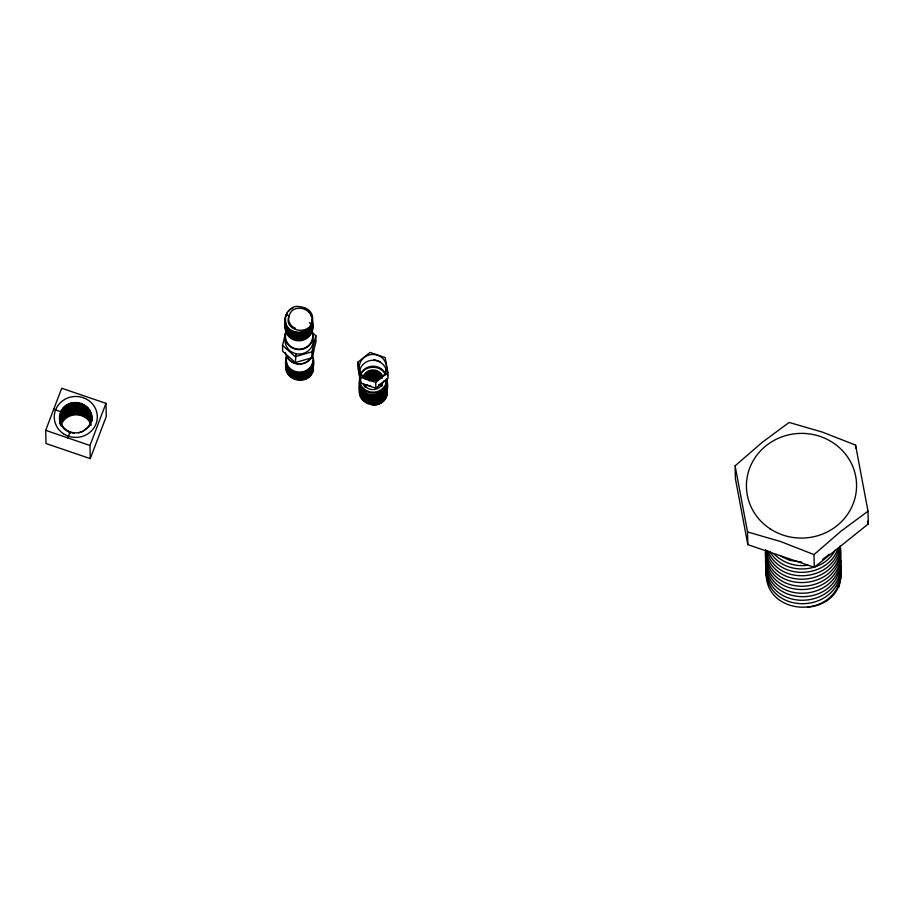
<?xml version="1.0" encoding="UTF-8"?>
<svg xmlns="http://www.w3.org/2000/svg" width="914" height="914" viewBox="0 0 914 914"><rect width="100%" height="100%" fill="white"/><g stroke="black" fill="none" stroke-linecap="round" stroke-linejoin="round"><path stroke-width="1.37" d="M313.114 369.107C313.125 374.454 308.212 378.636 303.208 379.459M839.92 580.002C838.812 595.745 822.383 606.702 807.45 607.022M371.461 404.445C379.287 406.787 389.124 399.509 386.325 390.986M386.805 382.76C386.005 397.419 362.355 399.178 359.785 384.588M386.839 384.04C386.039 398.687 362.378 400.446 359.808 385.857M386.862 385.308C386.062 399.966 362.412 401.714 359.842 387.136M386.896 386.576C386.096 401.235 362.447 402.994 359.865 388.404M386.919 387.856C386.119 402.503 362.47 404.262 359.899 389.672M386.976 390.392C386.176 405.051 362.527 406.81 359.956 392.22M387.01 391.672C386.211 406.319 362.561 408.078 359.979 393.488M387.033 392.94C384.44 413.345 352.53 405.233 360.55 385.628M386.302 397.579L387.068 394.208L386.268 385.32M839.189 547.269C833.397 582.229 777.186 586.342 767.177 552.045M840.32 546.138C837.327 586.799 773.655 591.678 765.772 551.176M840.48 553.164C837.487 593.814 773.815 598.693 765.932 558.191M840.64 560.179C837.647 600.829 773.975 605.708 766.092 565.218M840.8 567.194C837.807 607.856 774.135 612.723 766.252 572.233M840.96 574.209C836.561 621.6 760.082 616.584 766.48 567.811M285.317 323.533C300.672 356.369 331.771 307.321 296.296 306.384C282.986 308.521 281.021 328.617 291.029 335.769C299.072 341.539 312.234 336.032 312.428 325.761M285.134 319.489L285.876 315.513L287.522 312.474M285.145 320.117L285.522 318.449M285.157 320.757L285.545 319.089M285.179 321.385L285.556 319.717M285.202 322.665L285.568 320.357M285.214 323.293L285.602 321.625M285.237 323.933L285.614 322.265M285.625 322.905C282.06 348.131 319.751 343.63 312.188 319.226M285.259 325.201L285.648 323.533M285.271 325.841L285.659 324.173M313.228 360.836C313.159 375.962 288.698 377.882 286.208 363.007M313.251 362.104C312.359 376.797 288.687 378.202 286.219 363.646M313.262 362.744C312.382 377.436 288.698 378.842 286.231 364.275M313.285 363.384C312.394 378.076 288.721 379.47 286.253 364.914M313.319 365.292C312.439 379.984 288.767 381.378 286.288 366.822M313.342 365.92C312.451 380.612 288.778 382.018 286.31 367.462M313.353 366.56C312.462 381.252 288.79 382.658 286.322 368.091M313.365 367.2C312.485 381.892 288.801 383.286 286.333 368.73M313.388 367.828C311.845 388.176 279.878 381.458 286.516 361.818M312.645 372.444L313.411 369.107L313.148 361.247M91.674 419.092L89.515 425.981M59.981 417.572C60.37 399.898 88.841 398.458 91.491 415.744M59.993 418.212C61.215 400.983 88.886 400.046 91.526 417.013M60.004 418.841C61.329 399.749 93.114 401.783 91.674 420.943C95.364 402.8 66.939 395.339 60.85 412.454M60.027 419.48C61.249 402.263 88.921 401.315 91.56 418.292M60.038 420.12C61.261 402.891 88.932 401.954 91.571 418.92M60.084 422.028C61.307 404.799 88.978 403.862 91.617 420.828M60.107 423.296C61.204 406.799 87.55 404.833 91.217 420.84M60.13 423.936C61.227 408.752 84.282 405.268 90.395 418.943M60.45 423.925C61.706 409.084 84.568 406.25 90.417 419.583M286.413 357.374C279.193 382.395 319.831 382.338 313.056 357.431M286.048 359.648L286.425 358.002M286.059 360.287L286.436 358.642M286.082 361.556L286.459 359.282M286.105 362.195L286.482 360.55M286.116 362.824L286.493 361.19M286.139 364.103L286.528 362.458M286.173 365.372L286.539 363.098M286.185 366.011L286.573 364.366M286.208 366.64L286.585 365.006M312.302 320.037C311.24 336.638 282.277 331.474 289.19 315.696C293.234 301.437 316.381 309.503 311.537 323.316L309.32 322.768M312.314 320.665C311.24 335.427 287.533 336.124 285.271 321.625M312.325 321.305C311.251 336.066 287.544 336.763 285.282 322.254M312.371 323.213C311.297 337.974 287.59 338.671 285.328 324.162M312.382 323.853C311.308 338.614 287.602 339.311 285.339 324.801M312.394 324.481C311.32 339.243 287.613 339.939 285.351 325.441M312.417 325.121C311.343 339.882 287.636 340.579 285.374 326.07M312.451 327.029C311.377 341.79 287.67 342.487 285.408 327.977M312.474 327.669C311.4 342.43 287.693 343.127 285.431 328.617M360.356 376.728C353.352 396.482 389.056 399.544 386.668 379.196M360.002 379.63C351.924 408.467 394.722 407.507 386.645 379.333M359.648 382.532L360.025 380.898M359.67 383.8L360.059 382.178M359.705 385.08L360.082 383.446M359.728 386.348L360.493 383.092M359.762 387.616L360.527 384.36M359.819 390.164L360.584 386.908M359.853 391.432L360.607 388.176M765.555 552.513L766.081 550.274M766.435 552.662C755.764 609.775 845.621 611.923 840.412 555.438M765.715 559.539L766.503 556.169M766.32 560.796C757.946 619.841 849.803 616.699 840.4 558.9M765.875 566.554L766.4 564.304M311.605 331.953L315.844 335.712L315.981 341.562L312.04 357.705L295.382 362.561L282.655 351.284L282.529 345.435L285.476 333.336M295.999 353.661L295.382 362.561M312.04 357.705L311.914 351.856L315.844 335.712M45.7 430.357L61.695 388.244L105.967 403.348L106.264 416.51L90.269 458.622L45.997 443.519L45.7 430.357L89.972 445.472L90.269 458.622M67.83 437.92L70.081 431.991M89.972 445.472L105.967 403.348M60.781 425.753L62.472 422.119A16.006 15.207 -1.3 0 1 77.907 414.899A16.006 15.207 -1.3 0 1 91.297 425.136M382.669 383.08C379.984 390.964 367.725 391.98 364.023 384.417M835.156 550.182C822.646 574.495 783.047 575.557 769.828 551.336M838.058 548.4C827.867 578.733 779.379 581.018 767.84 550.719M89.503 425.353L90.772 422.988M285.899 316.141L286.71 314.622M285.911 316.781L286.722 315.261M312.462 364.172C308.338 376.328 288.401 375.208 286.196 362.367M312.531 367.348C308.406 379.504 288.47 378.385 286.265 365.554M312.622 371.164C308.498 383.32 288.55 382.201 286.356 369.37M60.872 413.734C65.877 399.521 89.115 401.417 91.514 416.384M60.964 417.549C65.968 403.337 89.206 405.233 91.594 420.2M61.044 421.354C65.534 408.912 84.933 408.25 90.429 420.223M61.067 421.994C65.557 409.552 84.945 408.878 90.44 420.851M61.078 422.634C65.568 410.192 84.968 409.518 90.463 421.491M61.089 423.262C65.579 410.82 84.979 410.158 90.475 422.131M61.101 423.902C65.591 411.46 84.991 410.786 90.486 422.759M311.583 325.224C307.253 337.392 287.362 335.689 285.294 322.893M311.663 329.04C307.344 341.208 287.442 339.505 285.385 326.709M360.322 375.46C364.275 364.8 380.898 364.537 385.525 374.774M363.669 377.231C366.64 369.336 378.944 369.267 382.338 376.854M365.029 387.445L366.811 385.262M829.249 554.25L822.623 559.505M88.864 426.53L82.557 431.671M288.721 311.206L289.921 309.937M364.914 376.328C369.233 370.433 379.31 371.518 382.36 378.122M364.949 377.596C368.719 372.546 376.922 372.466 380.967 377.231M364.972 378.876C368.753 373.826 376.956 373.746 381.001 378.51M365.143 386.508L366.925 384.703M735.107 465.854L762.082 442.445L789.125 422.439L822.314 432.082L855.573 445.118L868.014 511.2L868.3 523.905L814.283 567.32L747.835 544.641L735.393 478.559L735.107 465.854L747.538 531.937L747.835 544.641M814.283 567.32L813.997 554.615L840.96 531.217L868.014 511.2M357.831 362.264L370.067 352.427L385.114 357.568L387.936 372.535L388.062 378.385L375.825 388.222L360.779 383.08L357.957 368.113L357.831 362.264L360.642 377.231L360.779 383.08M375.825 388.222L375.7 382.372L387.936 372.535M291.417 309.012L292.914 308.075M366.777 378.339C370.319 375.665 375.403 375.585 379.082 378.042M366.811 379.607C370.341 376.934 375.437 376.854 379.104 379.31M78.604 432.905L81.243 432.082M311.914 351.856L295.256 356.711L282.529 345.435M369.062 379.584L374.214 378.796L376.785 379.379M369.096 380.852L374.237 380.075L376.819 380.658M801.681 562.041L789.627 560.362L780.899 556.226M807.896 565.183C795.431 567.183 782.43 562.727 773.724 553.61M361.75 375.494L364.606 375.563M361.43 375.62L363.646 375.962C366.605 368.068 378.91 367.999 382.303 375.585M74.457 433.122C67.67 432.619 61.489 427.626 60.153 420.863M285.865 314.873L289.19 315.696C287.293 320.654 290.298 326.469 295.268 328.137M747.538 531.937L780.727 541.579L813.997 554.615M373.963 359.568L380.235 361.704M360.642 377.231L375.7 382.372M53.698 409.301L60.804 411.734M304.933 308.281L306.521 309.046M70.412 432.95L63.66 428.54L60.164 421.503C60.221 403.714 88.978 402.24 91.583 419.56M836.63 585.771L838.938 586.994L841.04 577.717L840.503 564.738M379.219 384.394L381.172 386.142M310.109 312.702L311.068 314.119M309.161 311.925L310.12 313.342M381.115 383.594L382.532 385.754M363.258 383.354L364.058 385.685M311.08 314.747L311.628 316.347M311.103 315.387L311.64 316.987M60.175 422.131L61.432 425.878M61.032 425.261L60.198 422.771C61.078 405.439 89.046 404.468 91.629 421.468M839.44 548.434L840.354 554.25L839.52 551.942M386.131 378.956L386.668 380.601M386.154 380.235L386.702 381.869M386.188 381.504L386.725 383.149M386.211 382.772L386.759 384.417M386.245 384.051L386.782 385.685M386.302 386.588L386.839 388.233M386.325 387.867L386.873 389.501M386.359 389.136L386.896 390.769M867.786 521.151L868.3 523.905M387.045 372.946L387.547 375.665M765.624 550.091C767.52 596.271 842.285 591.609 840.229 546.092C848.992 600.464 761.202 606.016 765.532 550.159M59.97 416.933L60.221 424.039M855.573 445.118L855.641 447.94M313.045 356.848A13.653 12.979 -1.3 0 1 299.049 372.124A13.653 12.979 -1.3 0 1 286.413 355.854M313.296 340.088A14.121 13.424 -1.3 0 1 297.815 353.947A14.121 13.424 -1.3 0 1 285.431 337.574M312.142 332.399A13.653 12.979 -1.3 0 1 300.146 349.148A13.653 12.979 -1.3 0 1 285.568 334.421M312.257 325.121A13.653 12.979 -1.3 0 1 298.764 340.819A13.653 12.979 -1.3 0 1 285.602 324.938M310.863 357.831A13.653 12.979 -1.3 0 1 307.618 361.133M306.636 361.773A13.653 12.979 -1.3 0 1 303.402 363.189M302.248 363.475A13.653 12.979 -1.3 0 1 296.33 363.429M295.188 363.132A13.653 12.979 -1.3 0 1 287.841 357.671M313.536 350.291A14.121 13.424 -1.3 0 1 312.417 356.014M311.88 357.066A14.121 13.424 -1.3 0 1 296.833 363.989A14.121 13.424 -1.3 0 1 285.397 352.438M312.599 332.273A14.121 13.424 -1.3 0 1 299.564 349.628A14.121 13.424 -1.3 0 1 285.328 333.21M384.211 380.647A13.653 12.979 -1.3 0 1 378.807 384.988M370.673 386.039A13.653 12.979 -1.3 0 1 366.217 384.52M360.653 378.784A13.653 12.979 -1.3 0 1 359.83 376.659M359.579 375.563A13.653 12.979 -1.3 0 1 370.616 360.482A13.653 12.979 -1.3 0 1 386.451 370.935M386.748 380.27A13.653 12.979 -1.3 0 1 371.987 392.129A13.653 12.979 -1.3 0 1 359.545 378.133M360.31 374.82A13.653 12.979 -1.3 0 1 372.524 366.24A13.653 12.979 -1.3 0 1 385.502 373.666M81.255 403.52L77.199 402.583A16.006 15.207 -1.3 0 0 59.901 414.111A16.006 15.207 -1.3 0 0 69.624 431.888L73.68 432.825A16.006 15.207 -1.3 0 0 90.977 421.297A16.006 15.207 -1.3 0 0 81.255 403.52M63.5 433.75A21.525 20.462 -1.3 0 0 97.238 418.601A21.525 20.462 -1.3 0 0 66.631 398.424A21.525 20.462 -1.3 0 0 63.5 433.75M365.074 378.065A13.653 12.979 -1.3 0 0 386.485 368.468A13.653 12.979 -1.3 0 0 367.085 355.672A13.653 12.979 -1.3 0 0 365.074 378.065M770.011 528.749A55.069 52.349 -1.3 0 0 856.372 490.053A55.069 52.349 -1.3 0 0 778.1 438.389A55.069 52.349 -1.3 0 0 770.011 528.749"/></g></svg>
